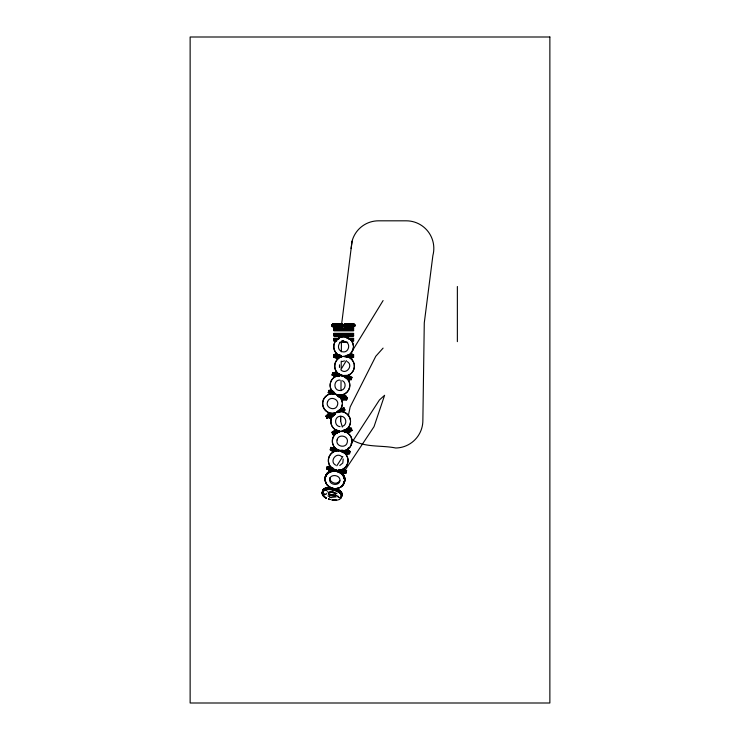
<?xml version="1.0" encoding="UTF-8"?>
<svg xmlns="http://www.w3.org/2000/svg" width="740" height="740" viewBox="0 0 740 740"><rect width="100%" height="100%" fill="white"/><g stroke="black" fill="none" stroke-linecap="round" stroke-linejoin="round"><path stroke-width="1.11" d="M342.324 427.1L340.641 421.162L340.687 416.657M340.946 390.748L341.048 380.499M341.242 361.074L341.159 369.112L346.385 360.574M341.334 351.889L341.427 342.703M351.398 439.338C364.404 447.968 381.137 444.962 395.752 448.005A27.574 27.574 0 0 0 422.873 419.996L424.279 322.881L432.882 255.522A27.574 27.574 0 0 0 406.251 220.816L378.677 220.816A27.889 27.574 52.5 0 0 352.046 241.249L341.603 324.333M337.061 495.671C339.197 500.323 343.619 495.495 341.658 492.766M352.046 241.249L351.13 248.566M339.475 364.774L339.475 367.484M332.602 488.992C331.714 488.826 332.584 489.575 332.436 488.798M332.121 488.816L332.51 488.974M333.564 489.103L334.073 489.159M333.823 488.946L333.823 489.491L333.694 489.01M322.825 492.544L322.908 492.026M336.265 471.362L336.293 471.195A9.787 8.621 11.6 0 1 343.739 483.609M337.597 471.436L337.976 471.5M327.866 469.354L329.846 471.103M329.892 477.744C329.207 481.388 334.684 484.829 338.152 482.434M349.003 451.086L349.058 450.521M348.327 415.723L350.159 406.963L375.781 356.273L383.089 348.105M333.25 375.448L334.674 377.067M341.612 496.559L341.492 496.531A9.787 5.023 11.6 0 0 332.704 489.704A9.787 5.023 11.6 0 0 322.289 492.803C321.53 495.041 326.867 494.921 326.701 493.497M341.556 496.235A9.787 5.023 11.6 0 0 332.76 489.408A9.787 5.023 11.6 0 0 322.353 492.507L323.63 489.066M331.909 488.844L332.482 489.122M348.383 454.11L347.032 454.406A2.183 2.183 0 0 1 345.941 454.462M344.896 473.295L343.508 473.628A2.183 2.183 0 0 1 342.971 473.72M328.477 466.367L328.986 466.182M344.146 411.079L343.702 411.579M335.868 429.811L338.263 430.615M330.318 390.211L330.845 390.128M345.386 400.044L343.526 400.127L342.093 399.332M351.371 352.425L383.098 300.56M336.811 465.784L342.833 456.488M348.559 447.635L347.375 449.457L348.707 450.29M350.927 443.982L379.444 399.952L384.606 395.289L374.024 426.675L345.423 469.65M352.518 357.781L351.278 358.345M339.845 480.658L338.143 482.443M334.055 431.17L334.73 430.569M327.025 414.659L328.958 413.197M337.801 373.173L342.222 375.532L347.236 375.365M325.008 493.922L323.223 493.885M332.269 390.378L333.981 392.228M350.455 431.79L349.854 432.179A2.183 2.183 0 0 1 347.782 432.604M328.116 413.891L328.995 413.493M330.891 417.619L329.578 418.045M331.076 417.841L329.707 418.331M342.75 426.259C347.569 424.427 346.413 416.611 341.279 416.25M350.011 379.999L348.642 380.184A2.183 2.183 0 0 1 348.096 380.268M337.625 432.724L336.117 433.474L337.644 432.771M347.356 453.935L346.93 454.129A1.869 1.869 0 0 1 345.996 454.175M343.841 473.156L343.416 473.35A1.869 1.869 0 0 1 342.953 473.434M339.743 465.525L342.824 462.972L343.203 458.976M334.961 354.09L336.154 353.581M325.868 415.982L331.677 413.318M339.151 409.895L343.878 407.731M325.924 416.111L332.417 413.142M339.216 410.025L343.934 407.87M326.072 416.435L332.593 413.447M337.2 411.338L344.082 408.184M326.127 416.565L334.952 412.522M337.255 411.468L344.146 408.314M326.322 416.99L344.341 408.739M326.497 417.36L335.312 413.318M337.625 412.263L344.507 409.109M326.692 417.776L335.507 413.743M337.81 412.689L339.299 412.004M339.975 411.699L344.701 409.535M326.747 417.915L334.804 414.224M340.039 411.829L344.757 409.664M326.895 418.23L334.943 414.548M342.056 411.292L344.905 409.988M326.95 418.359L333.481 415.381M342.121 411.421L344.97 410.117M336.154 496.91L331.455 497.363M339.762 499.371L335.895 500.518M341.362 390.332C345.728 389.314 346.542 382.784 342.565 380.721M342.232 341.575C337.856 342.565 337.005 349.086 340.964 351.167M341.917 361.592L344.535 360.889M334.952 372.646L336.811 372.627M327.709 491.684L327.154 491.887M328.449 492.516L332.232 492.452L335.784 493.95M335.738 494.857L331.955 494.921L328.421 493.432M339.91 416.269C334.036 416.87 334.184 426.24 340.067 426.656M332.047 432.095L339.068 430.652M346.366 429.163L351.454 428.118M332.075 432.243L339.105 430.8M344.091 429.774L351.482 428.257M332.149 432.586L339.17 431.143M344.128 430.125L351.546 428.599M332.177 432.724L339.197 431.281M342.5 430.606L351.583 428.738M332.269 433.178L341.797 431.254M342.592 431.059L351.676 429.2M332.353 433.585L339.373 432.142M341.843 431.633L351.75 429.598M332.445 434.038L337.181 433.067M344.433 431.577L351.851 430.051M332.473 434.177L335.257 433.603M344.461 431.716L351.879 430.199M332.547 434.519L335.331 433.945M344.526 432.058L351.944 430.541M332.575 434.667L335.359 434.093M344.562 432.206L351.981 430.68M336.478 495.689L331.807 495.782L328.68 494.718M339.938 380.036C333.213 379.833 333.287 390.812 340.012 390.517M344.535 356.218L341.973 356.56A9.907 9.907 0 0 0 341.973 375.698M343.582 356.541L346.154 356.199A9.907 9.907 0 0 0 351.704 340.946A9.907 9.907 0 0 0 335.47 340.946A9.907 9.907 0 0 0 341.02 356.199M337.699 358.512L336.589 358.512M335.017 372.22L336.959 372.368M329.124 491.832L330.678 491.795M335.072 495.541L328.847 494.339M335.701 430.079L333.157 431.281L333.176 431.864M340.724 326.044L341.288 326.026M344.562 326.368L345.247 326.312M335.479 495.772L331.862 495.578L328.403 494.403M332.723 323.935L342.084 323.935M344.553 323.935L353.914 323.935M332.482 323.972L342.324 323.972M344.313 323.972L354.155 323.972M332.519 324.12L342.296 324.12M344.35 324.12L354.118 324.12M333.647 324.388L341.159 324.388M345.478 324.388L352.989 324.388M331.659 324.712L343.147 324.712M343.49 324.638L354.978 324.712M331.659 324.98L343.147 324.897M343.49 324.897L354.978 324.897M331.659 325.23L343.147 325.23M343.49 325.23L354.978 325.23M331.659 325.443L343.147 325.443M343.49 325.443L354.978 325.443M331.659 325.693L343.147 325.693M343.49 325.776L354.978 325.693M331.659 325.961L343.147 325.961M343.49 325.961L354.978 325.961M331.659 326.035L343.147 326.035M343.49 326.035L354.978 326.035M332.519 326.553L342.296 326.553M344.35 326.553L354.118 326.553M332.482 326.701L342.324 326.701M344.313 326.701L354.155 326.701M332.723 326.738L342.084 326.738M344.553 326.738L353.914 326.738M333.805 328.107L353.618 328.107M333.805 328.246L353.618 328.246M333.805 328.597L353.618 328.597M333.805 328.745L353.618 328.745M333.805 329.207L353.618 329.207M333.805 329.615L353.618 329.615M333.805 330.086L353.618 330.086M333.805 330.225L353.618 330.225M333.805 330.577L353.618 330.577M333.805 330.725L353.618 330.725M333.805 333.37L353.618 333.37M333.805 333.518L353.618 333.518M333.805 333.87L353.618 333.87M333.805 334.018L353.618 334.018M333.805 334.48L353.618 334.48M333.805 334.887L353.618 334.887M333.805 335.35L353.618 335.35M333.805 335.498L353.618 335.498M333.805 335.849L353.618 335.849M333.805 335.997L353.618 335.997M333.805 338.337L338.828 338.337M347.079 338.337L353.618 338.337M333.805 338.485L338.828 338.485M347.079 338.485L353.618 338.485M333.805 338.837L338.828 338.837M348.605 338.837L353.618 338.837M333.805 338.985L338.828 338.985M348.605 338.985L353.618 338.985M333.805 339.447L336.802 339.447M350.631 339.447L353.618 339.447M333.805 339.854L336.802 339.854M350.631 339.854L353.618 339.854M333.805 340.317L336.709 340.317M350.631 340.317L353.618 340.317M333.805 340.465L336.709 340.465M350.631 340.465L353.618 340.465M333.805 340.816L336.709 340.816M342.01 340.816L343.712 340.816M352.185 340.816L353.618 340.816M333.805 340.955L336.709 340.955M342.01 340.955L343.712 340.955M352.185 340.955L353.618 340.955M343.712 341.982L345.774 341.982M339.743 342.269L347.689 342.269M333.805 354.654L338.828 354.654M348.605 354.654L353.618 354.654M333.805 354.802L338.828 354.802M348.605 354.802L353.618 354.802M333.805 355.144L340.4 355.144M347.079 355.144L353.618 355.144M333.805 355.293L340.4 355.293M347.079 355.293L353.618 355.293M333.805 355.755L341.186 355.755M346.246 355.755L353.618 355.755M333.805 356.162L341.186 356.162M346.246 356.162L353.618 356.162M333.805 356.634L341.186 356.634M346.246 356.634L353.618 356.634M333.805 356.772L341.186 356.772M346.246 356.772L353.618 356.772M333.805 357.124L341.186 357.124M348.605 357.124L353.618 357.124M333.805 357.272L341.186 357.272M348.605 357.272L353.618 357.272M343.832 394.975L345.423 395.391M343.887 395.271L345.247 395.623M344.831 356.939L346.45 357.041M340.714 450.299L342.389 450.41M340.705 450.355L342.389 450.466M330.456 491.841L332.306 491.998M333.731 495.532L330.132 494.829M342.232 351.694C348.66 353.683 351.509 343.064 344.942 341.575M334.295 435.037L333.805 434.898M335.831 471.112L336.478 471.214M337.385 471.38L338.069 471.51M335.886 471.297L336.395 471.389M330.697 447.321L335.433 448.292M345.016 450.262L350.094 451.308M330.669 447.469L335.405 448.44M344.979 450.401L350.066 451.446M330.595 447.811L336.857 449.097M342.583 450.272L350.002 451.789M330.567 447.95L336.829 449.236M342.555 450.41L349.974 451.937M330.475 448.403L339.151 450.188M340.798 450.521L349.872 452.39M330.392 448.801L339.068 450.586M340.714 450.928L349.798 452.788M330.299 449.263L338.976 451.039M340.622 451.382L349.668 453.389M330.197 449.744L336.46 451.03M342.185 452.205L349.604 453.731M330.17 449.892L334.906 450.864M342.157 452.353L349.576 453.87M327.228 466.552L331.964 467.523M341.547 469.493L346.635 470.538M327.2 466.69L331.936 467.661M341.519 469.632L346.607 470.677M327.126 467.033L333.389 468.318M339.114 469.493L346.533 471.019M327.099 467.181L333.361 468.466M339.087 469.641L346.505 471.158M327.006 467.634L334.036 469.077M338.994 470.094L346.413 471.621M326.923 468.032L333.953 469.475M338.911 470.492L346.329 472.018M326.83 468.494L333.86 469.928M339.595 471.112L346.237 472.471M326.803 468.633L333.823 470.076M339.568 471.25L346.209 472.62M326.729 468.975L332.991 470.261M341.048 471.917L346.135 472.962M326.701 469.114L331.437 470.085M341.02 472.055L346.107 473.101M349.613 427.692L350.27 427.914M332.658 372.618L339.642 374.283M344.59 375.467L351.925 377.215M332.63 372.766L342.056 375.014M344.526 375.596L351.898 377.354M332.547 373.099L341.982 375.346M344.452 375.939L351.815 377.696M332.51 373.247L341.945 375.495M344.414 376.077L351.778 377.835M332.399 373.7L351.676 378.288M332.306 374.089L339.29 375.754M344.211 376.928L351.574 378.686M332.204 374.542L339.179 376.207M344.877 377.567L351.472 379.139M332.168 374.69L339.142 376.346M346.385 378.075L351.435 379.278M332.084 375.023L336.793 376.151M346.302 378.418L351.352 379.62M332.057 375.171L336.756 376.29M346.274 378.556L351.324 379.759M332.325 491.795L334.138 492.266M332.279 492.063L334.055 492.535M333.315 451.576L332.445 451.16M333.25 451.863L331.603 450.919M337.477 449.485L339.068 450.022M352.471 354.09L351.278 353.581M329.143 390.221L333.805 392.08M340.696 394.836L347.541 397.574M329.096 390.35L333.749 392.219M340.641 394.975L347.486 397.713M328.911 390.812L335.026 393.255M338.892 394.809L347.3 398.166M328.736 391.247L334.85 393.689M336.349 394.291L347.134 398.601M328.588 391.627L334.702 394.069M336.191 394.67L346.977 398.98M328.412 392.052L333.065 393.921M337.607 395.733L346.81 399.415M328.357 392.191L333.009 394.05M337.551 395.872L346.755 399.545M328.227 392.514L331.002 393.625M338.208 396.511L346.625 399.868M328.171 392.653L330.947 393.763M338.161 396.649L346.57 400.007M333.897 492.424L335.35 493.034M330.123 497.012L327.922 495.883M336.154 358.345L334.915 357.781M343.101 399.711L342.324 399.156M345.21 469.512L344.452 469.031M335.784 492.97L336.968 493.663M329.439 470.659L328.875 470.224M347.384 449.772L348.087 450.373M334.822 376.817L334.11 376.179M341.75 456.682C336.265 451.354 328.902 461.742 335.747 465.155M347.153 361.592C353.868 365.264 346.117 375.365 340.835 369.834M345.821 395.771L346.375 396.335M338.217 496.179L338.485 496.688M340.576 416.019L340.641 421.162M457.366 286.5L457.366 341.639M349.65 431.957A1.869 1.869 0 0 1 348.808 432.373M348.697 375.393A1.869 1.869 0 0 1 349.141 375.559M348.762 375.115A2.183 2.183 0 0 1 349.733 375.624M348.411 380.323A9.787 9.787 0 0 1 342.574 394.707M341.741 394.901A9.787 9.787 0 0 1 337.505 394.744M335.137 393.782A9.787 9.787 0 0 1 333.731 392.811M333.102 392.246A9.787 9.787 0 0 1 330.327 383.644M330.503 382.811A9.787 9.787 0 0 1 339.059 375.532M340.761 375.522A9.787 9.787 0 0 1 342.444 375.809M344.812 376.771A9.787 9.787 0 0 1 347.948 379.611M344.868 376.66A9.907 9.907 0 0 1 337.477 394.864M335.081 393.893A9.907 9.907 0 0 1 339.91 375.374M340.77 375.402A9.907 9.907 0 0 1 342.472 375.689M354.173 364.422A9.787 9.787 0 0 1 351.454 373.043M350.825 373.617A9.787 9.787 0 0 1 344.535 375.911M342 375.578A9.787 9.787 0 0 1 340.4 374.995M339.642 374.597A9.787 9.787 0 0 1 338.245 373.617M337.616 373.043A9.787 9.787 0 0 1 338.929 358.114M339.642 357.651A9.787 9.787 0 0 1 342 356.68M345.386 356.384A9.787 9.787 0 0 1 353.988 363.599M345.395 356.255A9.907 9.907 0 0 1 354.432 366.559A9.907 9.907 0 0 1 344.535 376.031M342.195 404.678A9.787 9.787 0 0 1 337.125 412.161M335.572 412.837A9.787 9.787 0 0 1 333.907 413.235M331.354 413.272A9.787 9.787 0 0 1 327.829 394.947M328.597 394.577A9.787 9.787 0 0 1 333.601 393.837M336.08 394.457A9.787 9.787 0 0 1 342.157 402.125M336.127 394.346A9.907 9.907 0 0 1 337.19 412.273M335.608 412.957A9.907 9.907 0 0 1 322.621 404.567A9.907 9.907 0 0 1 333.62 393.708M342.648 431.383A9.787 9.787 0 0 1 351.916 442.058A9.787 9.787 0 0 1 340.835 450.845M339.179 450.466A9.787 9.787 0 0 1 339.281 431.809M342.657 431.254A9.907 9.907 0 0 1 352.036 442.067A9.907 9.907 0 0 1 340.825 450.965M339.142 450.586A9.907 9.907 0 0 1 339.244 431.688M341.186 451.206A9.787 9.787 0 0 1 339.42 470.233M336.025 470.067A9.787 9.787 0 0 1 332.195 468.254M331.548 467.699A9.787 9.787 0 0 1 332.279 452.732M332.982 452.242A9.787 9.787 0 0 1 335.303 451.178M336.127 450.965A9.787 9.787 0 0 1 339.521 450.827M340.391 450.864A9.907 9.907 0 0 1 345.654 467.042A9.907 9.907 0 0 1 328.911 463.999A9.907 9.907 0 0 1 339.54 450.706M350.39 422.577A9.787 9.787 0 0 1 342.102 431.133M339.549 431.17A9.787 9.787 0 0 1 332.066 426.101M331.696 425.334A9.787 9.787 0 0 1 334.6 413.78M336.793 412.467A9.787 9.787 0 0 1 341.797 411.736M342.639 411.865A9.787 9.787 0 0 1 350.353 420.024M336.737 412.356A9.907 9.907 0 0 1 350.205 418.738A9.907 9.907 0 0 1 342.121 431.254L339.531 431.291A9.907 9.907 0 0 1 334.517 413.688M344.414 481.703A9.787 8.621 11.6 0 1 339.059 487.891M338.282 488.16A9.787 8.621 11.6 0 1 336.644 488.502M326.914 484.654A9.787 8.621 11.6 0 0 330.826 487.651A9.907 8.732 11.6 0 1 327.515 473.683A9.907 8.732 11.6 0 1 343.397 476.005A9.907 8.732 11.6 0 1 336.672 488.613M326.442 483.997A9.787 8.621 11.6 0 1 325.702 482.61M325.11 480.38A9.787 8.621 11.6 0 1 333.786 471.26A9.787 8.621 11.6 0 1 344.479 479.446M333.25 488.511A9.907 8.732 11.6 0 1 331.575 488.058M328.643 486.152A9.907 8.732 11.6 0 1 327.2 473.757A9.907 8.732 11.6 0 1 341.066 473.082A9.907 8.732 11.6 0 1 342.518 485.486M341.945 486.032A9.907 8.732 11.6 0 1 340.65 486.976M338.384 487.965A9.907 8.732 11.6 0 1 336.728 488.317M326.442 483.544A9.907 8.732 11.6 0 1 328.653 472.342A9.907 8.732 11.6 0 1 341.547 473.221A9.907 8.732 11.6 0 1 343.073 484.682M339.012 471.103A9.907 8.732 11.6 0 1 343.166 484.21M325.193 479.409A9.907 8.732 11.6 0 1 336.552 470.335M325.369 477.207A9.787 8.621 11.6 0 1 336.515 470.511M338.957 471.269A9.787 8.621 11.6 0 1 344.6 480.787M342.601 485.079A9.907 8.732 11.6 0 1 341.399 486.125M326.488 483.349A9.907 8.732 11.6 0 1 325.73 481.944M325.128 479.687A9.907 8.732 11.6 0 1 336.487 470.621A9.907 8.732 11.6 0 1 343.943 483.192M328.708 486.143A9.787 8.621 11.6 0 1 326.96 484.423M326.488 483.775A9.787 8.621 11.6 0 1 325.748 482.378M325.156 480.158A9.787 8.621 11.6 0 1 336.376 471.204M337.421 470.372A9.907 8.732 11.6 0 1 343.203 484.043M325.295 476.958A9.907 8.732 11.6 0 1 336.58 470.178M325.286 477.615A9.787 8.621 11.6 0 1 337.671 471.223A9.787 8.621 11.6 0 1 343.795 483.331M325.322 477.43A9.787 8.621 11.6 0 1 337.718 471.038A9.787 8.621 11.6 0 1 343.832 483.137M325.424 476.912A9.787 8.621 11.6 0 1 336.58 470.214M339.012 470.973A9.787 8.621 11.6 0 1 343.943 482.628M353.332 347.486A9.787 9.787 0 0 1 352.055 351.528M351.602 352.24A9.787 9.787 0 0 1 346.117 356.079M341.057 356.079A9.787 9.787 0 0 1 336.089 340.345M336.672 339.716A9.787 9.787 0 0 1 345.284 336.996M346.117 337.181A9.787 9.787 0 0 1 353.332 345.784M335.997 499.888A9.787 5.023 11.6 0 1 333.601 499.935A9.907 5.088 11.6 0 0 336.043 499.963A9.787 5.023 11.6 0 1 331.899 499.888M326.396 498.029A9.787 5.023 11.6 0 1 323.177 495.532M326.368 498.149A9.787 5.023 11.6 0 1 323.149 495.652M322.27 492.923A9.787 5.023 11.6 0 1 333.925 490.111A9.787 5.023 11.6 0 1 340.937 497.872M336.025 500.083A9.907 5.088 11.6 0 1 331.899 499.953M326.303 498.196A9.907 5.088 11.6 0 1 323.038 495.661M322.261 494.265A9.907 5.088 11.6 0 1 332.686 489.76A9.907 5.088 11.6 0 1 341.048 497.909M341.075 497.789A9.907 5.088 11.6 0 1 339.91 498.806M330.234 499.509A9.907 5.088 11.6 0 1 328.588 499.028M326.322 498.076A9.907 5.088 11.6 0 1 323.065 495.541M322.289 494.144A9.907 5.088 11.6 0 1 331.437 489.436A9.907 5.088 11.6 0 1 341.621 496.549M322.603 492.599A9.907 5.088 11.6 0 1 333.028 488.095M341.39 496.244A9.907 5.088 11.6 0 0 335.516 488.761A9.787 5.023 11.6 0 1 341.843 494.866M322.723 492.609A9.787 5.023 11.6 0 1 333.019 488.16M335.479 488.807A9.787 5.023 11.6 0 1 341.815 494.986M324.499 496.586A9.907 5.088 11.6 0 1 323.121 495.245M322.233 492.479A9.907 5.088 11.6 0 1 334.036 489.63A9.907 5.088 11.6 0 1 341.131 497.493M324.592 496.559A9.787 5.023 11.6 0 1 323.232 495.236M322.409 491.628A9.907 5.088 11.6 0 1 332.945 488.493A9.907 5.088 11.6 0 1 341.852 495.402M322.751 492.488A9.787 5.023 11.6 0 1 330.53 487.725M322.631 492.479A9.907 5.088 11.6 0 1 330.512 487.66M335.544 488.631A9.907 5.088 11.6 0 1 341.418 496.124M322.696 492.183A9.907 5.088 11.6 0 1 330.567 487.364M341.473 495.828A9.907 5.088 11.6 0 0 336.386 488.631A9.787 5.023 11.6 0 1 341.362 495.791M322.455 491.989A9.787 5.023 11.6 0 1 332.871 488.89A9.907 5.088 11.6 0 1 341.788 495.745M341.667 495.717A9.787 5.023 11.6 0 0 332.871 488.89A9.907 5.088 11.6 0 0 322.335 491.971M322.529 491.647A9.787 5.023 11.6 0 1 332.935 488.548A9.787 5.023 11.6 0 1 341.732 495.375M331.492 497.668A9.787 5.023 11.6 0 1 329.827 497.271M322.807 492.193A9.787 5.023 11.6 0 1 330.595 487.429M329.642 478.956C328.643 485.126 339.012 486.384 339.919 481.009C340.927 474.84 330.558 473.582 329.642 478.956M337.061 439.986C335.322 446.498 346.033 448.93 347.282 442.317C349.021 435.805 338.31 433.372 337.061 439.986M327.607 401.626C324.897 407.786 335.109 411.829 337.348 405.483C340.067 399.322 329.846 395.271 327.607 401.626M334.286 414.539L332.63 416.444L335.71 413.632L334.286 414.539M549.866 37L190.134 37L190.134 703L549.866 703L549.866 37M328.606 499.093A9.787 5.023 11.6 0 0 330.225 499.565A9.907 5.088 11.6 0 1 328.56 499.149"/></g></svg>
